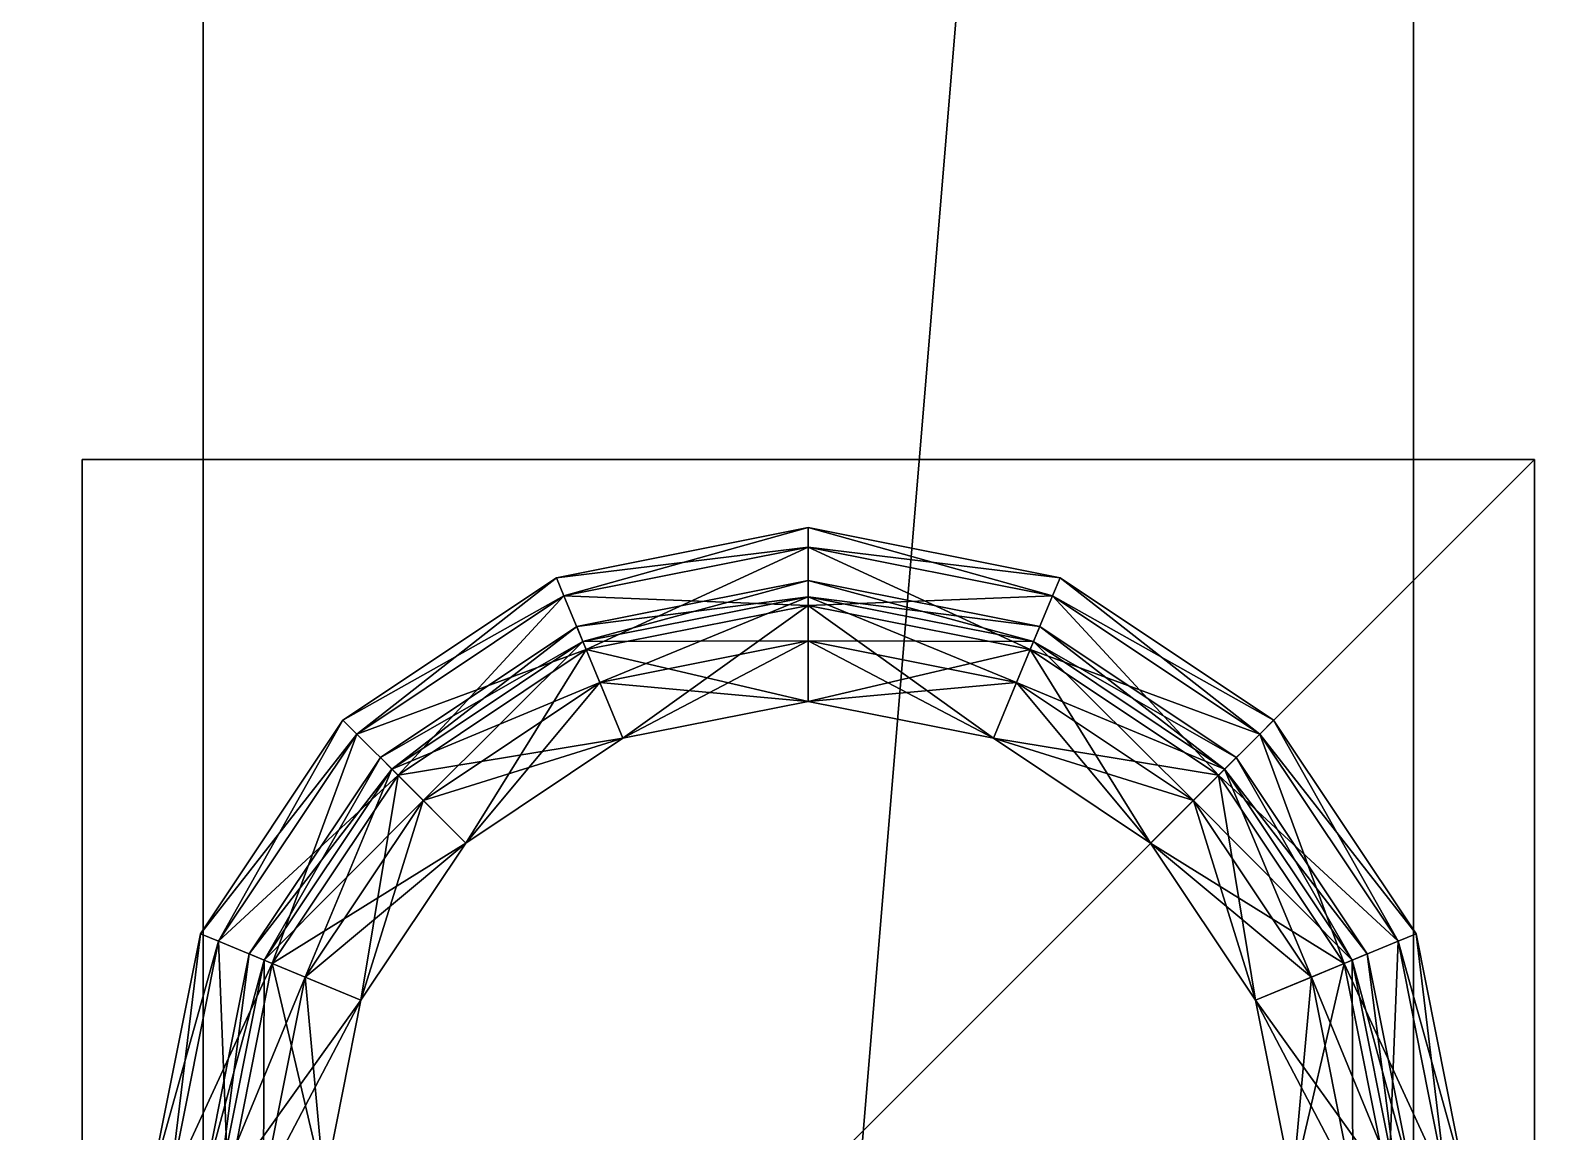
# Model space of a CAD drawing. Header units: metres. Extents: x -124 to 60, y -56 to 44.
# Drawn here: x 7.715 to 10.248, y -42.911 to -41.091 of the extents above; entities that cross this region are included whole.
import ezdxf

# ---------------------------------------------------------------- set-up
doc = ezdxf.new("R2010")
doc.units = ezdxf.units.M

msp = doc.modelspace()

# ---------------------------------------------------------------- linework, layer by layer
for points in [[(60, 44, 20), (10, 44, 20), (10, -56, 20)], [(10, -56, 20), (60, -56, 20), (60, 44, 20)], [(8, -56, 24), (10, -56, 24), (10, -32, 24)], [(10, -32, 24), (8, -32, 24), (8, -56, 24)], [(8, -56, 36), (8, -56, 46), (8, -32, 46)], [(8, -32, 46), (8, -32, 36), (8, -56, 36)], [(8, -32, 32), (8, -32, 36), (8, -42, 36)], [(8, -42, 36), (8, -42, 32), (8, -32, 32)], [(8, -56, 10), (8, -36, 10), (4, -36, 10)], [(4, -36, 10), (4, -56, 10), (8, -56, 10)], [(8, -56, 10), (8, -56, 24), (8, -38, 24)], [(8, -38, 24), (8, -38, 10), (8, -56, 10)], [(8, -40.8284, 30.8284), (8, -40.8284, 32), (8, -42, 32)], [(8, -42, 32), (8, -42, 30.8284), (8, -40.8284, 30.8284)], [(8, -41.092, 30.5376), (8, -40.8284, 30.8284), (8, -42, 30.8284)], [(8, -42, 30.8284), (8, -42, 30.4749), (8, -41.092, 30.5376)], [(8, -41.3259, 30.2223), (8, -41.092, 30.5376), (8, -42, 30.4749)], [(8, -42, 30.4749), (8, -42, 30.1213), (8, -41.3259, 30.2223)], [(8, -41.5277, 29.8856), (8, -41.3259, 30.2223), (8, -42, 30.1213)], [(8, -42, 30.1213), (8, -42, 29.7678), (8, -41.5277, 29.8856)], [(8, -41.6955, 29.5307), (8, -41.5277, 29.8856), (8, -42, 29.7678)], [(8, -42, 29.7678), (8, -42, 29.4142), (8, -41.6955, 29.5307)], [(8, -41.8278, 29.1611), (8, -41.6955, 29.5307), (8, -42, 29.4142)], [(7.8, -41.8, 24.2), (7.8, -41.8, 24), (7.8, -44.2, 24)], [(7.8, -44.2, 24), (7.8, -44.2, 24.2), (7.8, -41.8, 24.2)], [(10.2, -41.8, 24.2), (10.2, -41.8, 24), (7.8, -41.8, 24)], [(7.8, -41.8, 24), (7.8, -41.8, 24.2), (10.2, -41.8, 24.2)], [(7.8, -44.2, 24.2), (10.2, -44.2, 24.2), (10.2, -41.8, 24.2)], [(10.2, -41.8, 24.2), (7.8, -41.8, 24.2), (7.8, -44.2, 24.2)], [(10.2, -41.8, 24), (10.2, -44.2, 24), (7.8, -44.2, 24)], [(7.8, -44.2, 24), (7.8, -41.8, 24), (10.2, -41.8, 24)], [(7.8, -41.8, 28), (7.8, -41.8, 27.8), (7.8, -44.2, 27.8)], [(7.8, -44.2, 27.8), (7.8, -44.2, 28), (7.8, -41.8, 28)], [(10.2, -41.8, 28), (10.2, -41.8, 27.8), (7.8, -41.8, 27.8)], [(7.8, -41.8, 27.8), (7.8, -41.8, 28), (10.2, -41.8, 28)], [(7.8, -44.2, 28), (10.2, -44.2, 28), (10.2, -41.8, 28)], [(10.2, -41.8, 28), (7.8, -41.8, 28), (7.8, -44.2, 28)], [(10.2, -41.8, 27.8), (10.2, -44.2, 27.8), (7.8, -44.2, 27.8)], [(7.8, -44.2, 27.8), (7.8, -41.8, 27.8), (10.2, -41.8, 27.8)], [(10.2, -44.2, 24.2), (10.2, -44.2, 24), (10.2, -41.8, 24)], [(10.2, -41.8, 24), (10.2, -41.8, 24.2), (10.2, -44.2, 24.2)], [(10.2, -44.2, 28), (10.2, -44.2, 27.8), (10.2, -41.8, 27.8)], [(10.2, -41.8, 27.8), (10.2, -41.8, 28), (10.2, -44.2, 28)], [(8, -42, 29.4142), (8, -42, 29.0607), (8, -41.8278, 29.1611)], [(8, -41.9231, 28.7804), (8, -41.8278, 29.1611), (8, -42, 29.0607)], [(8.59625, -42.0253, 25.5218), (8.58389, -41.9954, 26), (9, -41.9126, 26)], [(9, -41.945, 26.4782), (9, -41.9126, 26), (8.58389, -41.9954, 26)], [(9, -41.9126, 26), (9, -41.945, 25.5218), (8.59625, -42.0253, 25.5218)], [(9, -41.945, 25.5218), (9, -41.9126, 26), (9.41611, -41.9954, 26)], [(9, -41.9126, 26), (9, -41.945, 26.4782), (9.40375, -42.0253, 26.4782)], [(9.40375, -42.0253, 26.4782), (9.41611, -41.9954, 26), (9, -41.9126, 26)], [(8, -42, 29.0607), (8, -42, 28.7071), (8, -41.9231, 28.7804)], [(8, -41.9807, 28.3921), (8, -41.9231, 28.7804), (8, -42, 28.7071)], [(8.58389, -41.9954, 26), (8.59625, -42.0253, 26.4782), (9, -41.945, 26.4782)], [(8.63313, -42.1143, 25.0523), (8.59625, -42.0253, 25.5218), (9, -41.945, 25.5218)], [(9, -42.0413, 26.9477), (9, -41.945, 26.4782), (8.59625, -42.0253, 26.4782)], [(9, -41.945, 25.5218), (9, -42.0413, 25.0523), (8.63313, -42.1143, 25.0523)], [(9, -42.0413, 25.0523), (9, -41.945, 25.5218), (9.40375, -42.0253, 25.5218)], [(9.41611, -41.9954, 26), (9.40375, -42.0253, 25.5218), (9, -41.945, 25.5218)], [(9, -41.945, 26.4782), (9, -42.0413, 26.9477), (9.36687, -42.1143, 26.9477)], [(9.36687, -42.1143, 26.9477), (9.40375, -42.0253, 26.4782), (9, -41.945, 26.4782)], [(8, -42, 28.7071), (8, -42, 28.3536), (8, -41.9807, 28.3921)], [(8, -42, 28), (8, -41.9807, 28.3921), (8, -42, 28.3536)], [(8, -42, 28), (8, -42, 36), (8, -44, 36)], [(8, -44, 36), (8, -44, 28), (8, -42, 28)], [(8.25397, -42.254, 25.5218), (8.23112, -42.2311, 26), (8.58389, -41.9954, 26)], [(8.59625, -42.0253, 26.4782), (8.58389, -41.9954, 26), (8.23112, -42.2311, 26)], [(8.58389, -41.9954, 26), (8.59625, -42.0253, 25.5218), (8.25397, -42.254, 25.5218)], [(9, -42, 27.6), (8.61732, -42.0761, 27.6), (8.62757, -42.1009, 27.7)], [(8.61732, -42.0761, 27.6), (9, -42, 27.6), (9, -42.0268, 27.5)], [(8.61732, -42.0761, 24.4), (9, -42, 24.4), (9, -42.0268, 24.3)], [(9, -42, 24.4), (8.61732, -42.0761, 24.4), (8.62757, -42.1009, 24.5)], [(8.62757, -42.1009, 27.7), (9, -42.0268, 27.7), (9, -42, 27.6)], [(8.62757, -42.1009, 24.5), (9, -42.0268, 24.5), (9, -42, 24.4)], [(9.38268, -42.0761, 27.6), (9, -42, 27.6), (9, -42.0268, 27.7)], [(9.37243, -42.1009, 27.5), (9, -42.0268, 27.5), (9, -42, 27.6)], [(9, -42, 27.6), (9.38268, -42.0761, 27.6), (9.37243, -42.1009, 27.5)], [(9, -42, 24.4), (9.38268, -42.0761, 24.4), (9.37243, -42.1009, 24.3)], [(9.37243, -42.1009, 24.3), (9, -42.0268, 24.3), (9, -42, 24.4)], [(9.38268, -42.0761, 24.4), (9, -42, 24.4), (9, -42.0268, 24.5)], [(9.40375, -42.0253, 25.5218), (9.41611, -41.9954, 26), (9.76888, -42.2311, 26)], [(9.41611, -41.9954, 26), (9.40375, -42.0253, 26.4782), (9.74603, -42.254, 26.4782)], [(9.74603, -42.254, 26.4782), (9.76888, -42.2311, 26), (9.41611, -41.9954, 26)], [(8.23112, -42.2311, 26), (8.25397, -42.254, 26.4782), (8.59625, -42.0253, 26.4782)], [(8.32212, -42.3221, 25.0523), (8.25397, -42.254, 25.5218), (8.59625, -42.0253, 25.5218)], [(8.63313, -42.1143, 26.9477), (8.59625, -42.0253, 26.4782), (8.25397, -42.254, 26.4782)], [(8.59625, -42.0253, 25.5218), (8.63313, -42.1143, 25.0523), (8.32212, -42.3221, 25.0523)], [(8.59625, -42.0253, 26.4782), (8.63313, -42.1143, 26.9477), (9, -42.0413, 26.9477)], [(9, -42.0268, 27.5), (8.62757, -42.1009, 27.5), (8.61732, -42.0761, 27.6)], [(9, -42.0268, 24.3), (8.62757, -42.1009, 24.3), (8.61732, -42.0761, 24.4)], [(9, -42.0268, 27.7), (8.62757, -42.1009, 27.7), (8.65559, -42.1685, 27.7732)], [(8.62757, -42.1009, 27.5), (9, -42.0268, 27.5), (9, -42.1, 27.4268)], [(8.62757, -42.1009, 24.3), (9, -42.0268, 24.3), (9, -42.1, 24.2268)], [(9, -42.0268, 24.5), (8.62757, -42.1009, 24.5), (8.65559, -42.1685, 24.5732)], [(8.69385, -42.2609, 24.6), (8.63313, -42.1143, 25.0523), (9, -42.0413, 25.0523)], [(9, -42.2, 27.4), (9, -42.0413, 26.9477), (8.63313, -42.1143, 26.9477)], [(8.65559, -42.1685, 27.7732), (9, -42.1, 27.7732), (9, -42.0268, 27.7)], [(8.65559, -42.1685, 24.5732), (9, -42.1, 24.5732), (9, -42.0268, 24.5)], [(9, -42.0413, 25.0523), (9, -42.2, 24.6), (8.69385, -42.2609, 24.6)], [(9.40375, -42.0253, 25.5218), (9.36687, -42.1143, 25.0523), (9, -42.0413, 25.0523)], [(9.37243, -42.1009, 27.7), (9, -42.0268, 27.7), (9, -42.1, 27.7732)], [(9, -42.0268, 27.7), (9.37243, -42.1009, 27.7), (9.38268, -42.0761, 27.6)], [(9.34441, -42.1685, 27.4268), (9, -42.1, 27.4268), (9, -42.0268, 27.5)], [(9, -42.0268, 27.5), (9.37243, -42.1009, 27.5), (9.34441, -42.1685, 27.4268)], [(9, -42.0268, 24.3), (9.37243, -42.1009, 24.3), (9.34441, -42.1685, 24.2268)], [(9.34441, -42.1685, 24.2268), (9, -42.1, 24.2268), (9, -42.0268, 24.3)], [(9, -42.0268, 24.5), (9.37243, -42.1009, 24.5), (9.38268, -42.0761, 24.4)], [(9.37243, -42.1009, 24.5), (9, -42.0268, 24.5), (9, -42.1, 24.5732)], [(9, -42.2, 24.6), (9, -42.0413, 25.0523), (9.36687, -42.1143, 25.0523)], [(9, -42.0413, 26.9477), (9, -42.2, 27.4), (9.30615, -42.2609, 27.4)], [(9.30615, -42.2609, 27.4), (9.36687, -42.1143, 26.9477), (9, -42.0413, 26.9477)], [(9.36687, -42.1143, 25.0523), (9.40375, -42.0253, 25.5218), (9.74603, -42.254, 25.5218)], [(9.40375, -42.0253, 26.4782), (9.36687, -42.1143, 26.9477), (9.67788, -42.3221, 26.9477)], [(9.76888, -42.2311, 26), (9.74603, -42.254, 25.5218), (9.40375, -42.0253, 25.5218)], [(9.67788, -42.3221, 26.9477), (9.74603, -42.254, 26.4782), (9.40375, -42.0253, 26.4782)], [(8.61732, -42.0761, 27.6), (8.29289, -42.2929, 27.6), (8.31184, -42.3118, 27.7)], [(8.29289, -42.2929, 27.6), (8.61732, -42.0761, 27.6), (8.62757, -42.1009, 27.5)], [(8.29289, -42.2929, 24.4), (8.61732, -42.0761, 24.4), (8.62757, -42.1009, 24.3)], [(8.61732, -42.0761, 24.4), (8.29289, -42.2929, 24.4), (8.31184, -42.3118, 24.5)], [(8.31184, -42.3118, 27.7), (8.62757, -42.1009, 27.7), (8.61732, -42.0761, 27.6)], [(8.31184, -42.3118, 24.5), (8.62757, -42.1009, 24.5), (8.61732, -42.0761, 24.4)], [(9.70711, -42.2929, 27.6), (9.38268, -42.0761, 27.6), (9.37243, -42.1009, 27.7)], [(9.68816, -42.3118, 27.5), (9.37243, -42.1009, 27.5), (9.38268, -42.0761, 27.6)], [(9.68816, -42.3118, 24.3), (9.37243, -42.1009, 24.3), (9.38268, -42.0761, 24.4)], [(9.70711, -42.2929, 24.4), (9.38268, -42.0761, 24.4), (9.37243, -42.1009, 24.5)], [(9.38268, -42.0761, 27.6), (9.70711, -42.2929, 27.6), (9.68816, -42.3118, 27.5)], [(9.38268, -42.0761, 24.4), (9.70711, -42.2929, 24.4), (9.68816, -42.3118, 24.3)], [(8.25397, -42.254, 26.4782), (8.32212, -42.3221, 26.9477), (8.63313, -42.1143, 26.9477)], [(8.62757, -42.1009, 27.5), (8.31184, -42.3118, 27.5), (8.29289, -42.2929, 27.6)], [(8.62757, -42.1009, 24.3), (8.31184, -42.3118, 24.3), (8.29289, -42.2929, 24.4)], [(8.62757, -42.1009, 27.7), (8.31184, -42.3118, 27.7), (8.3636, -42.3636, 27.7732)], [(8.31184, -42.3118, 27.5), (8.62757, -42.1009, 27.5), (8.65559, -42.1685, 27.4268)], [(8.31184, -42.3118, 24.3), (8.62757, -42.1009, 24.3), (8.65559, -42.1685, 24.2268)], [(8.62757, -42.1009, 24.5), (8.31184, -42.3118, 24.5), (8.3636, -42.3636, 24.5732)], [(8.43431, -42.4343, 24.6), (8.32212, -42.3221, 25.0523), (8.63313, -42.1143, 25.0523)], [(8.69385, -42.2609, 27.4), (8.63313, -42.1143, 26.9477), (8.32212, -42.3221, 26.9477)], [(8.3636, -42.3636, 27.7732), (8.65559, -42.1685, 27.7732), (8.62757, -42.1009, 27.7)], [(8.3636, -42.3636, 24.5732), (8.65559, -42.1685, 24.5732), (8.62757, -42.1009, 24.5)], [(8.63313, -42.1143, 25.0523), (8.69385, -42.2609, 24.6), (8.43431, -42.4343, 24.6)], [(9, -42.1, 27.4268), (8.65559, -42.1685, 27.4268), (8.62757, -42.1009, 27.5)], [(9, -42.1, 24.2268), (8.65559, -42.1685, 24.2268), (8.62757, -42.1009, 24.3)], [(8.63313, -42.1143, 26.9477), (8.69385, -42.2609, 27.4), (9, -42.2, 27.4)], [(9, -42.1, 27.7732), (8.65559, -42.1685, 27.7732), (8.69385, -42.2609, 27.8)], [(8.65559, -42.1685, 27.4268), (9, -42.1, 27.4268), (9, -42.2, 27.4)], [(8.65559, -42.1685, 24.2268), (9, -42.1, 24.2268), (9, -42.2, 24.2)], [(9, -42.1, 24.5732), (8.65559, -42.1685, 24.5732), (8.69385, -42.2609, 24.6)], [(8.69385, -42.2609, 27.8), (9, -42.2, 27.8), (9, -42.1, 27.7732)], [(8.69385, -42.2609, 24.6), (9, -42.2, 24.6), (9, -42.1, 24.5732)], [(9.34441, -42.1685, 27.7732), (9, -42.1, 27.7732), (9, -42.2, 27.8)], [(9, -42.1, 27.7732), (9.34441, -42.1685, 27.7732), (9.37243, -42.1009, 27.7)], [(9.30615, -42.2609, 27.4), (9, -42.2, 27.4), (9, -42.1, 27.4268)], [(9, -42.1, 27.4268), (9.34441, -42.1685, 27.4268), (9.30615, -42.2609, 27.4)], [(9, -42.1, 24.2268), (9.34441, -42.1685, 24.2268), (9.30615, -42.2609, 24.2)], [(9.30615, -42.2609, 24.2), (9, -42.2, 24.2), (9, -42.1, 24.2268)], [(9, -42.1, 24.5732), (9.34441, -42.1685, 24.5732), (9.37243, -42.1009, 24.5)], [(9.34441, -42.1685, 24.5732), (9, -42.1, 24.5732), (9, -42.2, 24.6)], [(9.36687, -42.1143, 25.0523), (9.30615, -42.2609, 24.6), (9, -42.2, 24.6)], [(9.30615, -42.2609, 24.6), (9.36687, -42.1143, 25.0523), (9.67788, -42.3221, 25.0523)], [(9.36687, -42.1143, 26.9477), (9.30615, -42.2609, 27.4), (9.56569, -42.4343, 27.4)], [(9.68816, -42.3118, 27.7), (9.37243, -42.1009, 27.7), (9.34441, -42.1685, 27.7732)], [(9.6364, -42.3636, 27.4268), (9.34441, -42.1685, 27.4268), (9.37243, -42.1009, 27.5)], [(9.6364, -42.3636, 24.2268), (9.34441, -42.1685, 24.2268), (9.37243, -42.1009, 24.3)], [(9.68816, -42.3118, 24.5), (9.37243, -42.1009, 24.5), (9.34441, -42.1685, 24.5732)], [(9.74603, -42.254, 25.5218), (9.67788, -42.3221, 25.0523), (9.36687, -42.1143, 25.0523)], [(9.56569, -42.4343, 27.4), (9.67788, -42.3221, 26.9477), (9.36687, -42.1143, 26.9477)], [(9.37243, -42.1009, 27.7), (9.68816, -42.3118, 27.7), (9.70711, -42.2929, 27.6)], [(9.37243, -42.1009, 27.5), (9.68816, -42.3118, 27.5), (9.6364, -42.3636, 27.4268)], [(9.37243, -42.1009, 24.3), (9.68816, -42.3118, 24.3), (9.6364, -42.3636, 24.2268)], [(9.37243, -42.1009, 24.5), (9.68816, -42.3118, 24.5), (9.70711, -42.2929, 24.4)], [(8.65559, -42.1685, 27.4268), (8.3636, -42.3636, 27.4268), (8.31184, -42.3118, 27.5)], [(8.65559, -42.1685, 24.2268), (8.3636, -42.3636, 24.2268), (8.31184, -42.3118, 24.3)], [(8.65559, -42.1685, 27.7732), (8.3636, -42.3636, 27.7732), (8.43431, -42.4343, 27.8)], [(8.3636, -42.3636, 27.4268), (8.65559, -42.1685, 27.4268), (8.69385, -42.2609, 27.4)], [(8.3636, -42.3636, 24.2268), (8.65559, -42.1685, 24.2268), (8.69385, -42.2609, 24.2)], [(8.65559, -42.1685, 24.5732), (8.3636, -42.3636, 24.5732), (8.43431, -42.4343, 24.6)], [(8.43431, -42.4343, 27.8), (8.69385, -42.2609, 27.8), (8.65559, -42.1685, 27.7732)], [(8.43431, -42.4343, 24.6), (8.69385, -42.2609, 24.6), (8.65559, -42.1685, 24.5732)], [(9, -42.2, 27.4), (8.69385, -42.2609, 27.4), (8.65559, -42.1685, 27.4268)], [(9, -42.2, 24.2), (8.69385, -42.2609, 24.2), (8.65559, -42.1685, 24.2268)], [(9, -42.2, 27.8), (9.30615, -42.2609, 27.8), (9.34441, -42.1685, 27.7732)], [(9, -42.2, 24.6), (9.30615, -42.2609, 24.6), (9.34441, -42.1685, 24.5732)], [(9.6364, -42.3636, 27.7732), (9.34441, -42.1685, 27.7732), (9.30615, -42.2609, 27.8)], [(9.56569, -42.4343, 27.4), (9.30615, -42.2609, 27.4), (9.34441, -42.1685, 27.4268)], [(9.56569, -42.4343, 24.2), (9.30615, -42.2609, 24.2), (9.34441, -42.1685, 24.2268)], [(9.6364, -42.3636, 24.5732), (9.34441, -42.1685, 24.5732), (9.30615, -42.2609, 24.6)], [(9.34441, -42.1685, 27.7732), (9.6364, -42.3636, 27.7732), (9.68816, -42.3118, 27.7)], [(9.34441, -42.1685, 27.4268), (9.6364, -42.3636, 27.4268), (9.56569, -42.4343, 27.4)], [(9.34441, -42.1685, 24.2268), (9.6364, -42.3636, 24.2268), (9.56569, -42.4343, 24.2)], [(9.34441, -42.1685, 24.5732), (9.6364, -42.3636, 24.5732), (9.68816, -42.3118, 24.5)], [(8.02527, -42.5963, 25.5218), (7.99541, -42.5839, 26), (8.23112, -42.2311, 26)], [(8.25397, -42.254, 26.4782), (8.23112, -42.2311, 26), (7.99541, -42.5839, 26)], [(8.23112, -42.2311, 26), (8.25397, -42.254, 25.5218), (8.02527, -42.5963, 25.5218)], [(9.74603, -42.254, 25.5218), (9.76888, -42.2311, 26), (10.0046, -42.5839, 26)], [(9.76888, -42.2311, 26), (9.74603, -42.254, 26.4782), (9.97473, -42.5963, 26.4782)], [(9.97473, -42.5963, 26.4782), (10.0046, -42.5839, 26), (9.76888, -42.2311, 26)], [(7.99541, -42.5839, 26), (8.02527, -42.5963, 26.4782), (8.25397, -42.254, 26.4782)], [(8.1143, -42.6331, 25.0523), (8.02527, -42.5963, 25.5218), (8.25397, -42.254, 25.5218)], [(8.32212, -42.3221, 26.9477), (8.25397, -42.254, 26.4782), (8.02527, -42.5963, 26.4782)], [(8.25397, -42.254, 25.5218), (8.32212, -42.3221, 25.0523), (8.1143, -42.6331, 25.0523)], [(8.32212, -42.3221, 26.9477), (8.43431, -42.4343, 27.4), (8.69385, -42.2609, 27.4)], [(8.69385, -42.2609, 27.4), (8.43431, -42.4343, 27.4), (8.3636, -42.3636, 27.4268)], [(8.69385, -42.2609, 24.2), (8.43431, -42.4343, 24.2), (8.3636, -42.3636, 24.2268)], [(9.30615, -42.2609, 27.8), (9.56569, -42.4343, 27.8), (9.6364, -42.3636, 27.7732)], [(9.67788, -42.3221, 25.0523), (9.56569, -42.4343, 24.6), (9.30615, -42.2609, 24.6)], [(9.30615, -42.2609, 24.6), (9.56569, -42.4343, 24.6), (9.6364, -42.3636, 24.5732)], [(9.67788, -42.3221, 25.0523), (9.74603, -42.254, 25.5218), (9.97473, -42.5963, 25.5218)], [(9.74603, -42.254, 26.4782), (9.67788, -42.3221, 26.9477), (9.8857, -42.6331, 26.9477)], [(10.0046, -42.5839, 26), (9.97473, -42.5963, 25.5218), (9.74603, -42.254, 25.5218)], [(9.8857, -42.6331, 26.9477), (9.97473, -42.5963, 26.4782), (9.74603, -42.254, 26.4782)], [(8.29289, -42.2929, 27.6), (8.07612, -42.6173, 27.6), (8.10088, -42.6276, 27.7)], [(8.07612, -42.6173, 27.6), (8.29289, -42.2929, 27.6), (8.31184, -42.3118, 27.5)], [(8.07612, -42.6173, 24.4), (8.29289, -42.2929, 24.4), (8.31184, -42.3118, 24.3)], [(8.29289, -42.2929, 24.4), (8.07612, -42.6173, 24.4), (8.10088, -42.6276, 24.5)], [(8.10088, -42.6276, 27.7), (8.31184, -42.3118, 27.7), (8.29289, -42.2929, 27.6)], [(8.10088, -42.6276, 24.5), (8.31184, -42.3118, 24.5), (8.29289, -42.2929, 24.4)], [(9.92388, -42.6173, 27.6), (9.70711, -42.2929, 27.6), (9.68816, -42.3118, 27.7)], [(9.89912, -42.6276, 27.5), (9.68816, -42.3118, 27.5), (9.70711, -42.2929, 27.6)], [(9.89912, -42.6276, 24.3), (9.68816, -42.3118, 24.3), (9.70711, -42.2929, 24.4)], [(9.92388, -42.6173, 24.4), (9.70711, -42.2929, 24.4), (9.68816, -42.3118, 24.5)], [(9.70711, -42.2929, 27.6), (9.92388, -42.6173, 27.6), (9.89912, -42.6276, 27.5)], [(9.70711, -42.2929, 24.4), (9.92388, -42.6173, 24.4), (9.89912, -42.6276, 24.3)], [(8.02527, -42.5963, 26.4782), (8.1143, -42.6331, 26.9477), (8.32212, -42.3221, 26.9477)], [(8.31184, -42.3118, 27.5), (8.10088, -42.6276, 27.5), (8.07612, -42.6173, 27.6)], [(8.31184, -42.3118, 24.3), (8.10088, -42.6276, 24.3), (8.07612, -42.6173, 24.4)], [(8.31184, -42.3118, 27.7), (8.10088, -42.6276, 27.7), (8.16851, -42.6556, 27.7732)], [(8.10088, -42.6276, 27.5), (8.31184, -42.3118, 27.5), (8.3636, -42.3636, 27.4268)], [(8.10088, -42.6276, 24.3), (8.31184, -42.3118, 24.3), (8.3636, -42.3636, 24.2268)], [(8.31184, -42.3118, 24.5), (8.10088, -42.6276, 24.5), (8.16851, -42.6556, 24.5732)], [(8.2609, -42.6939, 24.6), (8.1143, -42.6331, 25.0523), (8.32212, -42.3221, 25.0523)], [(8.43431, -42.4343, 27.4), (8.32212, -42.3221, 26.9477), (8.1143, -42.6331, 26.9477)], [(8.16851, -42.6556, 27.7732), (8.3636, -42.3636, 27.7732), (8.31184, -42.3118, 27.7)], [(8.16851, -42.6556, 24.5732), (8.3636, -42.3636, 24.5732), (8.31184, -42.3118, 24.5)], [(8.32212, -42.3221, 25.0523), (8.43431, -42.4343, 24.6), (8.2609, -42.6939, 24.6)], [(9.56569, -42.4343, 24.6), (9.67788, -42.3221, 25.0523), (9.8857, -42.6331, 25.0523)], [(9.67788, -42.3221, 26.9477), (9.56569, -42.4343, 27.4), (9.7391, -42.6939, 27.4)], [(9.89912, -42.6276, 27.7), (9.68816, -42.3118, 27.7), (9.6364, -42.3636, 27.7732)], [(9.83149, -42.6556, 27.4268), (9.6364, -42.3636, 27.4268), (9.68816, -42.3118, 27.5)], [(9.83149, -42.6556, 24.2268), (9.6364, -42.3636, 24.2268), (9.68816, -42.3118, 24.3)], [(9.89912, -42.6276, 24.5), (9.68816, -42.3118, 24.5), (9.6364, -42.3636, 24.5732)], [(9.97473, -42.5963, 25.5218), (9.8857, -42.6331, 25.0523), (9.67788, -42.3221, 25.0523)], [(9.7391, -42.6939, 27.4), (9.8857, -42.6331, 26.9477), (9.67788, -42.3221, 26.9477)], [(9.68816, -42.3118, 27.7), (9.89912, -42.6276, 27.7), (9.92388, -42.6173, 27.6)], [(9.68816, -42.3118, 27.5), (9.89912, -42.6276, 27.5), (9.83149, -42.6556, 27.4268)], [(9.68816, -42.3118, 24.3), (9.89912, -42.6276, 24.3), (9.83149, -42.6556, 24.2268)], [(9.68816, -42.3118, 24.5), (9.89912, -42.6276, 24.5), (9.92388, -42.6173, 24.4)], [(8.3636, -42.3636, 27.4268), (8.16851, -42.6556, 27.4268), (8.10088, -42.6276, 27.5)], [(8.3636, -42.3636, 24.2268), (8.16851, -42.6556, 24.2268), (8.10088, -42.6276, 24.3)], [(8.3636, -42.3636, 27.7732), (8.16851, -42.6556, 27.7732), (8.2609, -42.6939, 27.8)], [(8.16851, -42.6556, 27.4268), (8.3636, -42.3636, 27.4268), (8.43431, -42.4343, 27.4)], [(8.16851, -42.6556, 24.2268), (8.3636, -42.3636, 24.2268), (8.43431, -42.4343, 24.2)], [(8.3636, -42.3636, 24.5732), (8.16851, -42.6556, 24.5732), (8.2609, -42.6939, 24.6)], [(8.2609, -42.6939, 27.8), (8.43431, -42.4343, 27.8), (8.3636, -42.3636, 27.7732)], [(8.2609, -42.6939, 24.6), (8.43431, -42.4343, 24.6), (8.3636, -42.3636, 24.5732)], [(9.83149, -42.6556, 27.7732), (9.6364, -42.3636, 27.7732), (9.56569, -42.4343, 27.8)], [(9.7391, -42.6939, 27.4), (9.56569, -42.4343, 27.4), (9.6364, -42.3636, 27.4268)], [(9.7391, -42.6939, 24.2), (9.56569, -42.4343, 24.2), (9.6364, -42.3636, 24.2268)], [(9.83149, -42.6556, 24.5732), (9.6364, -42.3636, 24.5732), (9.56569, -42.4343, 24.6)], [(9.6364, -42.3636, 27.7732), (9.83149, -42.6556, 27.7732), (9.89912, -42.6276, 27.7)], [(9.6364, -42.3636, 27.4268), (9.83149, -42.6556, 27.4268), (9.7391, -42.6939, 27.4)], [(9.6364, -42.3636, 24.2268), (9.83149, -42.6556, 24.2268), (9.7391, -42.6939, 24.2)], [(9.6364, -42.3636, 24.5732), (9.83149, -42.6556, 24.5732), (9.89912, -42.6276, 24.5)], [(8.1143, -42.6331, 26.9477), (8.2609, -42.6939, 27.4), (8.43431, -42.4343, 27.4)], [(8.43431, -42.4343, 27.4), (8.2609, -42.6939, 27.4), (8.16851, -42.6556, 27.4268)], [(8.43431, -42.4343, 24.2), (8.2609, -42.6939, 24.2), (8.16851, -42.6556, 24.2268)], [(9.56569, -42.4343, 27.8), (9.7391, -42.6939, 27.8), (9.83149, -42.6556, 27.7732)], [(9.8857, -42.6331, 25.0523), (9.7391, -42.6939, 24.6), (9.56569, -42.4343, 24.6)], [(9.56569, -42.4343, 24.6), (9.7391, -42.6939, 24.6), (9.83149, -42.6556, 24.5732)], [(7.94496, -43, 25.5218), (7.91264, -43, 26), (7.99541, -42.5839, 26)], [(8.02527, -42.5963, 26.4782), (7.99541, -42.5839, 26), (7.91264, -43, 26)], [(7.91264, -43, 26), (7.94496, -43, 26.4782), (8.02527, -42.5963, 26.4782)], [(7.99541, -42.5839, 26), (8.02527, -42.5963, 25.5218), (7.94496, -43, 25.5218)], [(8.04133, -43, 25.0523), (7.94496, -43, 25.5218), (8.02527, -42.5963, 25.5218)], [(8.1143, -42.6331, 26.9477), (8.02527, -42.5963, 26.4782), (7.94496, -43, 26.4782)], [(8.02527, -42.5963, 25.5218), (8.1143, -42.6331, 25.0523), (8.04133, -43, 25.0523)], [(9.8857, -42.6331, 25.0523), (9.97473, -42.5963, 25.5218), (10.055, -43, 25.5218)], [(9.97473, -42.5963, 26.4782), (9.8857, -42.6331, 26.9477), (9.95867, -43, 26.9477)], [(9.95867, -43, 26.9477), (10.055, -43, 26.4782), (9.97473, -42.5963, 26.4782)], [(9.97473, -42.5963, 25.5218), (10.0046, -42.5839, 26), (10.0874, -43, 26)], [(10.0046, -42.5839, 26), (9.97473, -42.5963, 26.4782), (10.055, -43, 26.4782)], [(10.0874, -43, 26), (10.055, -43, 25.5218), (9.97473, -42.5963, 25.5218)], [(10.055, -43, 26.4782), (10.0874, -43, 26), (10.0046, -42.5839, 26)], [(8.07612, -42.6173, 27.6), (8, -43, 27.6), (8.02679, -43, 27.7)], [(8, -43, 27.6), (8.07612, -42.6173, 27.6), (8.10088, -42.6276, 27.5)], [(8, -43, 24.4), (8.07612, -42.6173, 24.4), (8.10088, -42.6276, 24.3)], [(8.07612, -42.6173, 24.4), (8, -43, 24.4), (8.02679, -43, 24.5)], [(8.10088, -42.6276, 27.5), (8.02679, -43, 27.5), (8, -43, 27.6)], [(8.10088, -42.6276, 24.3), (8.02679, -43, 24.3), (8, -43, 24.4)], [(8.02679, -43, 27.7), (8.10088, -42.6276, 27.7), (8.07612, -42.6173, 27.6)], [(8.02679, -43, 24.5), (8.10088, -42.6276, 24.5), (8.07612, -42.6173, 24.4)], [(8.10088, -42.6276, 27.7), (8.02679, -43, 27.7), (8.1, -43, 27.7732)], [(8.02679, -43, 27.5), (8.10088, -42.6276, 27.5), (8.16851, -42.6556, 27.4268)], [(8.02679, -43, 24.3), (8.10088, -42.6276, 24.3), (8.16851, -42.6556, 24.2268)], [(8.10088, -42.6276, 24.5), (8.02679, -43, 24.5), (8.1, -43, 24.5732)], [(8.1, -43, 27.7732), (8.16851, -42.6556, 27.7732), (8.10088, -42.6276, 27.7)], [(8.1, -43, 24.5732), (8.16851, -42.6556, 24.5732), (8.10088, -42.6276, 24.5)], [(9.97321, -43, 27.7), (9.89912, -42.6276, 27.7), (9.83149, -42.6556, 27.7732)], [(9.9, -43, 27.4268), (9.83149, -42.6556, 27.4268), (9.89912, -42.6276, 27.5)], [(9.9, -43, 24.2268), (9.83149, -42.6556, 24.2268), (9.89912, -42.6276, 24.3)], [(9.97321, -43, 24.5), (9.89912, -42.6276, 24.5), (9.83149, -42.6556, 24.5732)], [(10, -43, 27.6), (9.92388, -42.6173, 27.6), (9.89912, -42.6276, 27.7)], [(9.97321, -43, 27.5), (9.89912, -42.6276, 27.5), (9.92388, -42.6173, 27.6)], [(9.97321, -43, 24.3), (9.89912, -42.6276, 24.3), (9.92388, -42.6173, 24.4)], [(10, -43, 24.4), (9.92388, -42.6173, 24.4), (9.89912, -42.6276, 24.5)], [(9.89912, -42.6276, 27.7), (9.97321, -43, 27.7), (10, -43, 27.6)], [(9.89912, -42.6276, 27.5), (9.97321, -43, 27.5), (9.9, -43, 27.4268)], [(9.89912, -42.6276, 24.3), (9.97321, -43, 24.3), (9.9, -43, 24.2268)], [(9.89912, -42.6276, 24.5), (9.97321, -43, 24.5), (10, -43, 24.4)], [(9.92388, -42.6173, 27.6), (10, -43, 27.6), (9.97321, -43, 27.5)], [(9.92388, -42.6173, 24.4), (10, -43, 24.4), (9.97321, -43, 24.3)], [(7.94496, -43, 26.4782), (8.04133, -43, 26.9477), (8.1143, -42.6331, 26.9477)], [(8.2, -43, 24.6), (8.04133, -43, 25.0523), (8.1143, -42.6331, 25.0523)], [(8.2609, -42.6939, 27.4), (8.1143, -42.6331, 26.9477), (8.04133, -43, 26.9477)], [(8.1143, -42.6331, 25.0523), (8.2609, -42.6939, 24.6), (8.2, -43, 24.6)], [(9.7391, -42.6939, 24.6), (9.8857, -42.6331, 25.0523), (9.95867, -43, 25.0523)], [(9.8857, -42.6331, 26.9477), (9.7391, -42.6939, 27.4), (9.8, -43, 27.4)], [(9.8, -43, 27.4), (9.95867, -43, 26.9477), (9.8857, -42.6331, 26.9477)], [(10.055, -43, 25.5218), (9.95867, -43, 25.0523), (9.8857, -42.6331, 25.0523)], [(8.16851, -42.6556, 27.4268), (8.1, -43, 27.4268), (8.02679, -43, 27.5)], [(8.16851, -42.6556, 24.2268), (8.1, -43, 24.2268), (8.02679, -43, 24.3)], [(8.16851, -42.6556, 27.7732), (8.1, -43, 27.7732), (8.2, -43, 27.8)], [(8.1, -43, 27.4268), (8.16851, -42.6556, 27.4268), (8.2609, -42.6939, 27.4)], [(8.1, -43, 24.2268), (8.16851, -42.6556, 24.2268), (8.2609, -42.6939, 24.2)], [(8.16851, -42.6556, 24.5732), (8.1, -43, 24.5732), (8.2, -43, 24.6)], [(8.2, -43, 27.8), (8.2609, -42.6939, 27.8), (8.16851, -42.6556, 27.7732)], [(8.2, -43, 24.6), (8.2609, -42.6939, 24.6), (8.16851, -42.6556, 24.5732)], [(9.9, -43, 27.7732), (9.83149, -42.6556, 27.7732), (9.7391, -42.6939, 27.8)], [(9.8, -43, 27.4), (9.7391, -42.6939, 27.4), (9.83149, -42.6556, 27.4268)], [(9.8, -43, 24.2), (9.7391, -42.6939, 24.2), (9.83149, -42.6556, 24.2268)], [(9.9, -43, 24.5732), (9.83149, -42.6556, 24.5732), (9.7391, -42.6939, 24.6)], [(9.83149, -42.6556, 27.4268), (9.9, -43, 27.4268), (9.8, -43, 27.4)], [(9.83149, -42.6556, 24.2268), (9.9, -43, 24.2268), (9.8, -43, 24.2)], [(9.83149, -42.6556, 27.7732), (9.9, -43, 27.7732), (9.97321, -43, 27.7)], [(9.83149, -42.6556, 24.5732), (9.9, -43, 24.5732), (9.97321, -43, 24.5)], [(8.04133, -43, 26.9477), (8.2, -43, 27.4), (8.2609, -42.6939, 27.4)], [(8.2609, -42.6939, 27.4), (8.2, -43, 27.4), (8.1, -43, 27.4268)], [(8.2609, -42.6939, 24.2), (8.2, -43, 24.2), (8.1, -43, 24.2268)], [(9.7391, -42.6939, 27.8), (9.8, -43, 27.8), (9.9, -43, 27.7732)], [(9.95867, -43, 25.0523), (9.8, -43, 24.6), (9.7391, -42.6939, 24.6)], [(9.7391, -42.6939, 24.6), (9.8, -43, 24.6), (9.9, -43, 24.5732)]]:
    msp.add_3dface(points)

doc.saveas('drawing.dxf')
